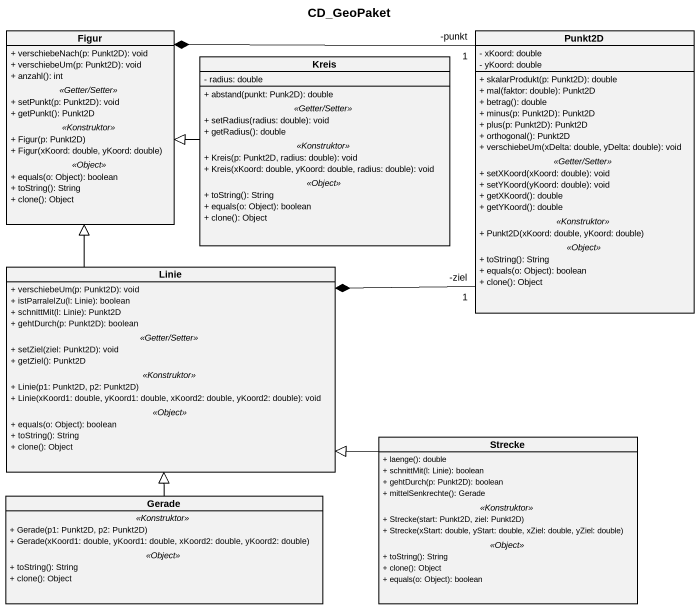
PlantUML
@startuml
title CD_GeoPaket
hide circle
hide empty members
skinparam classAttributeIconSize 0
class Figur {
  + verschiebeNach(p: Punkt2D): void
  + verschiebeUm(p: Punkt2D): void
  + anzahl(): int
  .. <<Getter/Setter>> ..
  + setPunkt(p: Punkt2D): void
  + getPunkt(): Punkt2D
  .. <<Konstruktor>> ..
  + Figur(p: Punkt2D)
  + Figur(xKoord: double, yKoord: double)
  .. <<Object>> ..
  + equals(o: Object): boolean
  + toString(): String
  + clone(): Object
}
class Kreis {
  - radius: double
  --
  + abstand(punkt: Punk2D): double
  .. <<Getter/Setter>> ..
  + setRadius(radius: double): void
  + getRadius(): double
  .. <<Konstruktor>> ..
  + Kreis(p: Punkt2D, radius: double): void
  + Kreis(xKoord: double, yKoord: double, radius: double): void
  .. <<Object>> ..
  + toString(): String
  + equals(o: Object): boolean
  + clone(): Object
}
class Punkt2D {
  - xKoord: double
  - yKoord: double
  --
  + skalarProdukt(p: Punkt2D): double
  + mal(faktor: double): Punkt2D
  + betrag(): double
  + minus(p: Punkt2D): Punkt2D
  + plus(p: Punkt2D): Punkt2D
  + orthogonal(): Punkt2D
  + verschiebeUm(xDelta: double, yDelta: double): void
  .. <<Getter/Setter>> ..
  + setXKoord(xKoord: double): void
  + setYKoord(yKoord: double): void
  + getXKoord(): double
  + getYKoord(): double
  .. <<Konstruktor>> ..
  + Punkt2D(xKoord: double, yKoord: double)
  .. <<Object>> ..
  + toString(): String
  + equals(o: Object): boolean
  + clone(): Object
}
class Linie {
  + verschiebeUm(p: Punkt2D): void
  + istParralelZu(l: Linie): boolean
  + schnittMit(l: Linie): Punkt2D
  + gehtDurch(p: Punkt2D): boolean
  .. <<Getter/Setter>> ..
  + setZiel(ziel: Punkt2D): void
  + getZiel(): Punkt2D
  .. <<Konstruktor>> ..
  + Linie(p1: Punkt2D, p2: Punkt2D)
  + Linie(xKoord1: double, yKoord1: double, xKoord2: double, yKoord2: double): void
  .. <<Object>> ..
  + equals(o: Object): boolean
  + toString(): String
  + clone(): Object
}
class Strecke {
  + laenge(): double
  + schnittMit(l: Linie): boolean
  + gehtDurch(p: Punkt2D): boolean
  + mittelSenkrechte(): Gerade
  .. <<Konstruktor>> ..
  + Strecke(start: Punkt2D, ziel: Punkt2D)
  + Strecke(xStart: double, yStart: double, xZiel: double, yZiel: double)
  .. <<Object>> ..
  + toString(): String
  + clone(): Object
  + equals(o: Object): boolean
}
class Gerade {
  .. <<Konstruktor>> ..
  + Gerade(p1: Punkt2D, p2: Punkt2D)
  + Gerade(xKoord1: double, yKoord1: double, xKoord2: double, yKoord2: double)
  .. <<Object>> ..
  + toString(): String
  + clone(): Object
}
Kreis -left-|> Figur
Punkt2D "-punkt\n1" -left-* Figur
Punkt2D "-ziel\n1" -left-* Linie
Linie -up-|> Figur
Strecke -left-|> Linie
Gerade -up-|> Linie
@enduml
